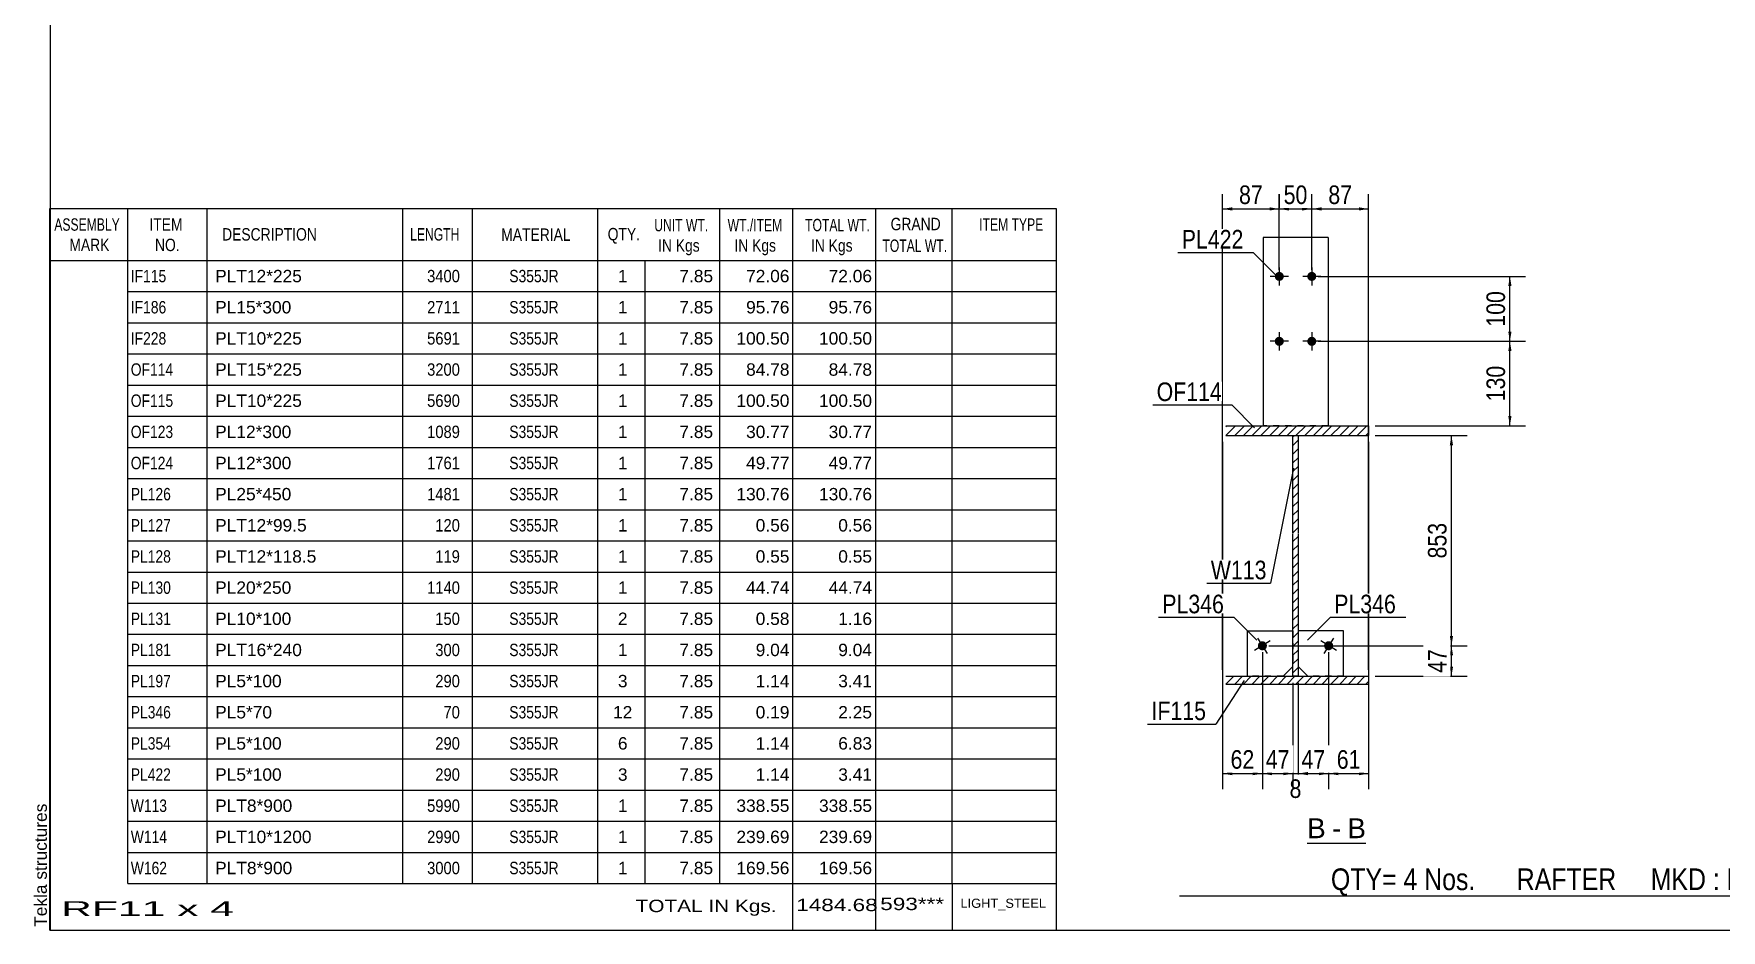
# Model space of a CAD drawing. Header units: millimetres. Extents: x -19 to 383, y -192 to 85.
# Drawn here: x -19.1 to 240.6, y -191.9 to -53.7 of the extents above; entities that cross this region are included whole.
import ezdxf

# ---------------------------------------------------------------- set-up
doc = ezdxf.new("R2010")
doc.units = ezdxf.units.MM
doc.linetypes.add('DXK_LINE_DOT1', pattern=[1.8814, 0.9407, -0.9407])
doc.styles.add('Arial', font='ARIAL.TTF', dxfattribs={"height": 0.2})
doc.styles.add('Arial Narrow', font='ARIALN.TTF', dxfattribs={"height": 0.2})

# ---------------------------------------------------------------- blocks, each defined once
blk = doc.blocks.new('Unknown-623515141-1211')
at = {"color": 5, "linetype": 'Continuous'}
for p, q in [((-16.63, 85.16), (-16.63, -191.84)), ((-16.63, -191.84), (383.37, -191.84))]:
    blk.add_line(p, q, dxfattribs=at)
at = {"color": 174, "linetype": 'Continuous', "style": 'Arial'}
blk.add_text('Tekla structures', height=1.9102, rotation=90, dxfattribs=at).set_placement((-17.13, -191.34))
blk = doc.blocks.new('Unknown-623515141-16 - 2486')
at = {"color": 7, "linetype": 'Continuous'}
blk.add_line((176.89, -178.43), (185.92, -178.43), dxfattribs=at)
at = {"color": 0, "linetype": 'Continuous'}
blk.add_wipeout([(179.74, -177.68), (179.74, -174.48), (176.89, -174.48), (176.89, -177.68)], dxfattribs=at)
blk.add_wipeout([(182.12, -177.68), (182.12, -174.48), (180.7, -174.48), (180.7, -177.68)], dxfattribs=at)
at = {"color": 96, "linetype": 'Continuous', "style": 'Arial'}
blk.add_text('B', height=3.06, dxfattribs=at).set_placement((176.89, -177.68))
at = {"color": 0, "linetype": 'Continuous'}
blk.add_wipeout([(185.92, -177.68), (185.92, -174.48), (183.08, -174.48), (183.08, -177.68)], dxfattribs=at)
at = {"color": 96, "linetype": 'Continuous', "style": 'Arial'}
for s, p in [('-', (180.7, -177.68)), ('B', (183.08, -177.68))]:
    blk.add_text(s, height=3.06, dxfattribs=at).set_placement(p)
blk = doc.blocks.new('Part-623515141-2562 - 2486')
at = {"linetype": 'Continuous'}
h = blk.add_hatch(dxfattribs=at)
h.set_pattern_fill('', scale=0.3, style=0, pattern_type=0)
h.set_pattern_definition([(45, (164.3722, -115.6329), (-0.67352, 0.67352), [])])
h.paths.add_polyline_path([(164.37, -114.13), (164.37, -115.63), (186.34, -115.63), (186.34, -114.13)])
at = {"color": 2, "linetype": 'Continuous'}
for p, q in [((164.37, -114.13), (186.34, -114.13)), ((186.34, -114.13), (186.34, -115.63)), ((164.37, -115.63), (186.34, -115.63))]:
    blk.add_line(p, q, dxfattribs=at)
blk = doc.blocks.new('Bolt-623515141-2503 - 2486')
at = {"linetype": 'Continuous'}
blk.add_hatch(color=3, dxfattribs=at).paths.add_polyline_path([(170.58, -147.66, -1), (169.39, -148.4, -1)])
at = {"color": 3, "linetype": 'Continuous'}
for p, q in [((171.18, -147.29), (168.8, -148.78)), ((169.25, -146.85), (170.73, -149.22))]:
    blk.add_line(p, q, dxfattribs=at)
blk = doc.blocks.new('Bolt-623515141-2502 - 2486')
at = {"linetype": 'Continuous'}
blk.add_hatch(color=3, dxfattribs=at).paths.add_polyline_path([(180.78, -148.4, -1), (179.59, -147.66, -1)])
at = {"color": 3, "linetype": 'Continuous'}
for p, q in [((181.38, -148.78), (179, -147.29)), ((180.93, -146.85), (179.45, -149.22))]:
    blk.add_line(p, q, dxfattribs=at)
blk = doc.blocks.new('Part-623515141-2521 - 2486')
at = {"linetype": 'Continuous'}
h = blk.add_hatch(dxfattribs=at)
h.set_pattern_fill('', scale=0.3, style=0, pattern_type=0)
h.set_pattern_definition([(45, (175.4882, -152.7329), (-0.67352, 0.67352), [])])
h.paths.add_polyline_path([(174.69, -152.73), (175.49, -152.73), (175.49, -115.63), (174.69, -115.63)])
at = {"color": 2, "linetype": 'Continuous'}
for p, q in [((174.69, -130.63), (174.69, -115.63)), ((174.69, -115.63), (175.49, -115.63)), ((175.49, -115.63), (175.49, -130.63)), ((174.69, -152.73), (174.69, -130.73)), ((175.49, -130.73), (175.49, -152.73)), ((175.49, -152.73), (174.69, -152.73))]:
    blk.add_line(p, q, dxfattribs=at)
blk = doc.blocks.new('Bolt-623515141-2513 - 2486')
at = {"linetype": 'Continuous'}
for points in [[(173.29, -91.13, -1), (171.89, -91.13, -1)], [(178.29, -91.13, -1), (176.89, -91.13, -1)], [(173.29, -101.13, -1), (171.89, -101.13, -1)], [(178.29, -101.13, -1), (176.89, -101.13, -1)]]:
    blk.add_hatch(color=3, dxfattribs=at).paths.add_polyline_path(points)
at = {"color": 3, "linetype": 'Continuous'}
for p, q in [((172.59, -89.73), (172.59, -92.53)), ((177.59, -89.73), (177.59, -92.53)), ((173.99, -91.13), (171.19, -91.13)), ((178.99, -91.13), (176.19, -91.13)), ((173.99, -101.13), (171.19, -101.13)), ((172.59, -99.73), (172.59, -102.53)), ((178.99, -101.13), (176.19, -101.13)), ((177.59, -99.73), (177.59, -102.53))]:
    blk.add_line(p, q, dxfattribs=at)
blk = doc.blocks.new('Part-623515141-2551 - 2486')
at = {"color": 2, "linetype": 'Continuous'}
for p, q in [((182.49, -145.73), (175.49, -145.73)), ((182.49, -152.73), (182.49, -145.73)), ((175.49, -151.23), (176.99, -152.73))]:
    blk.add_line(p, q, dxfattribs=at)
at = {"color": 7, "linetype": 'DXK_LINE_DOT1'}
for p, q in [((175.49, -145.73), (175.49, -151.23)), ((182.49, -152.73), (176.99, -152.73))]:
    blk.add_line(p, q, dxfattribs=at)
blk = doc.blocks.new('Part-623515141-2556 - 2486')
at = {"color": 2, "linetype": 'Continuous'}
for p, q in [((167.69, -152.73), (167.69, -145.73)), ((167.69, -145.73), (174.69, -145.73)), ((174.69, -151.23), (173.19, -152.73))]:
    blk.add_line(p, q, dxfattribs=at)
at = {"color": 7, "linetype": 'DXK_LINE_DOT1'}
for p, q in [((174.69, -145.73), (174.69, -151.23)), ((173.19, -152.73), (167.69, -152.73))]:
    blk.add_line(p, q, dxfattribs=at)
blk = doc.blocks.new('Part-623515141-2572 - 2486')
at = {"linetype": 'Continuous'}
h = blk.add_hatch(dxfattribs=at)
h.set_pattern_fill('', scale=0.3, style=0, pattern_type=0)
h.set_pattern_definition([(45, (164.3722, -153.9329), (-0.67352, 0.67352), [])])
h.paths.add_polyline_path([(164.37, -152.73), (164.37, -153.93), (186.34, -153.93), (186.34, -152.73)])
at = {"color": 2, "linetype": 'Continuous'}
for p, q in [((164.37, -152.73), (186.34, -152.73)), ((186.34, -152.73), (186.34, -153.93)), ((164.37, -153.93), (186.34, -153.93))]:
    blk.add_line(p, q, dxfattribs=at)
blk = doc.blocks.new('Part-623515141-2584 - 2486')
at = {"color": 2, "linetype": 'Continuous'}
for p, q in [((180.09, -85.13), (170.09, -85.13)), ((170.09, -85.13), (170.09, -114.13)), ((180.09, -85.13), (180.09, -114.13))]:
    blk.add_line(p, q, dxfattribs=at)
at = {"color": 7, "linetype": 'DXK_LINE_DOT1'}
blk.add_line((180.09, -114.13), (170.09, -114.13), dxfattribs=at)
blk = doc.blocks.new('StraightDimension-623515141-2661 - 2486')
at = {"linetype": 'Continuous'}
for points in [[(174.09, -80.98), (172.59, -80.73), (174.09, -80.48)], [(176.09, -80.48), (177.59, -80.73), (176.09, -80.98)]]:
    blk.add_hatch(color=7, dxfattribs=at).paths.add_polyline_path(points)
at = {"color": 7, "linetype": 'Continuous'}
for p, q in [((172.59, -90.13), (172.59, -78.48)), ((177.59, -90.13), (177.59, -78.48)), ((172.59, -80.73), (177.59, -80.73))]:
    blk.add_line(p, q, dxfattribs=at)
at = {"color": 0}
blk.add_wipeout([(177.52, -80.58), (177.52, -76.38), (172.66, -76.38), (172.66, -80.58)], dxfattribs=at)
at = {"color": 3, "style": 'Arial Narrow'}
blk.add_text('50', height=2.863, dxfattribs=at).set_placement((173.26, -79.98))
blk = doc.blocks.new('StraightDimension-623515141-2597 - 2486')
at = {"linetype": 'Continuous'}
for points in [[(207.84, -102.63), (208.09, -101.13), (208.34, -102.63)], [(208.34, -112.63), (208.09, -114.13), (207.84, -112.63)]]:
    blk.add_hatch(color=7, dxfattribs=at).paths.add_polyline_path(points)
at = {"color": 7, "linetype": 'Continuous'}
for p, q in [((178.59, -101.13), (210.49, -101.13)), ((208.09, -114.13), (208.09, -101.13)), ((187.34, -114.13), (210.49, -114.13))]:
    blk.add_line(p, q, dxfattribs=at)
at = {"color": 0}
blk.add_wipeout([(207.94, -104.29), (203.74, -104.29), (203.74, -110.97), (207.94, -110.97)], dxfattribs=at)
at = {"color": 3, "style": 'Arial Narrow'}
blk.add_text('130', height=2.863, rotation=90.0002, dxfattribs=at).set_placement((207.34, -110.37))
blk = doc.blocks.new('StraightDimension-623515141-2671 - 2486')
at = {"linetype": 'Continuous'}
for points in [[(165.34, -80.98), (163.84, -80.73), (165.34, -80.48)], [(171.09, -80.48), (172.59, -80.73), (171.09, -80.98)]]:
    blk.add_hatch(color=7, dxfattribs=at).paths.add_polyline_path(points)
at = {"color": 7, "linetype": 'Continuous'}
for p, q in [((163.84, -151.73), (163.84, -78.48)), ((172.59, -90.13), (172.59, -78.48)), ((163.84, -80.73), (172.59, -80.73))]:
    blk.add_line(p, q, dxfattribs=at)
at = {"color": 0}
blk.add_wipeout([(170.64, -80.58), (170.64, -76.38), (165.79, -76.38), (165.79, -80.58)], dxfattribs=at)
at = {"color": 3, "style": 'Arial Narrow'}
blk.add_text('87', height=2.863, dxfattribs=at).set_placement((166.39, -79.98))
blk = doc.blocks.new('StraightDimension-623515141-2607 - 2486')
at = {"linetype": 'Continuous'}
for points in [[(207.84, -92.63), (208.09, -91.13), (208.34, -92.63)], [(208.34, -99.63), (208.09, -101.13), (207.84, -99.63)]]:
    blk.add_hatch(color=7, dxfattribs=at).paths.add_polyline_path(points)
at = {"color": 7, "linetype": 'Continuous'}
for p, q in [((178.59, -91.13), (210.49, -91.13)), ((208.09, -101.13), (208.09, -91.13)), ((178.59, -101.13), (210.49, -101.13))]:
    blk.add_line(p, q, dxfattribs=at)
at = {"color": 0}
blk.add_wipeout([(207.94, -92.79), (203.74, -92.79), (203.74, -99.47), (207.94, -99.47)], dxfattribs=at)
at = {"color": 3, "style": 'Arial Narrow'}
blk.add_text('100', height=2.863, rotation=90.0002, dxfattribs=at).set_placement((207.34, -98.87))
blk = doc.blocks.new('StraightDimension-623515141-2618 - 2486')
at = {"linetype": 'Continuous'}
for points in [[(198.84, -117.13), (199.09, -115.63), (199.34, -117.13)], [(199.34, -146.53), (199.09, -148.03), (198.84, -146.53)]]:
    blk.add_hatch(color=7, dxfattribs=at).paths.add_polyline_path(points)
at = {"color": 7, "linetype": 'Continuous'}
for p, q in [((187.34, -115.63), (201.49, -115.63)), ((199.09, -148.03), (199.09, -115.63)), ((170.99, -148.03), (201.49, -148.03))]:
    blk.add_line(p, q, dxfattribs=at)
at = {"color": 0}
blk.add_wipeout([(198.94, -128.49), (194.74, -128.49), (194.74, -135.18), (198.94, -135.18)], dxfattribs=at)
at = {"color": 3, "style": 'Arial Narrow'}
blk.add_text('853', height=2.863, rotation=90.0002, dxfattribs=at).set_placement((198.34, -134.58))
blk = doc.blocks.new('StraightDimension-623515141-2634 - 2486')
at = {"linetype": 'Continuous'}
for points in [[(198.84, -149.53), (199.09, -148.03), (199.34, -149.53)], [(199.34, -151.23), (199.09, -152.73), (198.84, -151.23)]]:
    blk.add_hatch(color=7, dxfattribs=at).paths.add_polyline_path(points)
at = {"color": 7, "linetype": 'Continuous'}
for p, q in [((170.99, -148.03), (201.49, -148.03)), ((199.09, -152.73), (199.09, -148.03)), ((187.34, -152.73), (201.49, -152.73))]:
    blk.add_line(p, q, dxfattribs=at)
at = {"color": 0}
blk.add_wipeout([(198.94, -147.95), (194.74, -147.95), (194.74, -152.81), (198.94, -152.81)], dxfattribs=at)
at = {"color": 3, "style": 'Arial Narrow'}
blk.add_text('47', height=2.863, rotation=90.0002, dxfattribs=at).set_placement((198.34, -152.21))
blk = doc.blocks.new('StraightDimension-623515141-2651 - 2486')
at = {"linetype": 'Continuous'}
for points in [[(179.09, -80.98), (177.59, -80.73), (179.09, -80.48)], [(184.84, -80.48), (186.34, -80.73), (184.84, -80.98)]]:
    blk.add_hatch(color=7, dxfattribs=at).paths.add_polyline_path(points)
at = {"color": 7, "linetype": 'Continuous'}
for p, q in [((177.59, -90.13), (177.59, -78.48)), ((186.34, -151.73), (186.34, -78.48)), ((177.59, -80.73), (186.34, -80.73))]:
    blk.add_line(p, q, dxfattribs=at)
at = {"color": 0}
blk.add_wipeout([(184.39, -80.58), (184.39, -76.38), (179.54, -76.38), (179.54, -80.58)], dxfattribs=at)
at = {"color": 3, "style": 'Arial Narrow'}
blk.add_text('87', height=2.863, dxfattribs=at).set_placement((180.14, -79.98))
blk = doc.blocks.new('StraightDimension-623515141-9765 - 2486')
at = {"linetype": 'Continuous'}
for points in [[(181.69, -167.98), (180.19, -167.73), (181.69, -167.48)], [(184.84, -167.48), (186.34, -167.73), (184.84, -167.98)]]:
    blk.add_hatch(color=7, dxfattribs=at).paths.add_polyline_path(points)
at = {"color": 7, "linetype": 'Continuous'}
for p, q in [((186.34, -116.63), (186.34, -170.13)), ((180.19, -149.03), (180.19, -170.13)), ((180.19, -167.73), (186.34, -167.73))]:
    blk.add_line(p, q, dxfattribs=at)
at = {"color": 0}
blk.add_wipeout([(185.69, -167.58), (185.69, -163.38), (180.84, -163.38), (180.84, -167.58)], dxfattribs=at)
at = {"color": 3, "style": 'Arial Narrow'}
blk.add_text('61', height=2.863, dxfattribs=at).set_placement((181.44, -166.98))
blk = doc.blocks.new('StraightDimension-623515141-9766 - 2486')
at = {"linetype": 'Continuous'}
for points in [[(176.99, -167.98), (175.49, -167.73), (176.99, -167.48)], [(178.69, -167.48), (180.19, -167.73), (178.69, -167.98)]]:
    blk.add_hatch(color=7, dxfattribs=at).paths.add_polyline_path(points)
at = {"color": 7, "linetype": 'Continuous'}
for p, q in [((180.19, -149.03), (180.19, -170.13)), ((175.49, -153.73), (175.49, -170.13)), ((175.49, -167.73), (180.19, -167.73))]:
    blk.add_line(p, q, dxfattribs=at)
at = {"color": 0}
blk.add_wipeout([(180.27, -167.58), (180.27, -163.38), (175.41, -163.38), (175.41, -167.58)], dxfattribs=at)
at = {"color": 3, "style": 'Arial Narrow'}
blk.add_text('47', height=2.863, dxfattribs=at).set_placement((176.01, -166.98))
blk = doc.blocks.new('StraightDimension-623515141-9767 - 2486')
at = {"linetype": 'Continuous'}
for points in [[(173.19, -167.48), (174.69, -167.73), (173.19, -167.98)], [(176.99, -167.98), (175.49, -167.73), (176.99, -167.48)]]:
    blk.add_hatch(color=7, dxfattribs=at).paths.add_polyline_path(points)
at = {"color": 7, "linetype": 'Continuous'}
for p, q in [((174.69, -153.73), (174.69, -169.98)), ((175.49, -153.73), (175.49, -169.98)), ((174.69, -167.73), (175.49, -167.73))]:
    blk.add_line(p, q, dxfattribs=at)
at = {"color": 0}
blk.add_wipeout([(176.6, -172.08), (176.6, -167.88), (173.57, -167.88), (173.57, -172.08)], dxfattribs=at)
at = {"color": 3, "style": 'Arial Narrow'}
blk.add_text('8', height=2.86, dxfattribs=at).set_placement((174.17, -171.48))
blk = doc.blocks.new('StraightDimension-623515141-9768 - 2486')
at = {"linetype": 'Continuous'}
for points in [[(171.49, -167.98), (169.99, -167.73), (171.49, -167.48)], [(173.19, -167.48), (174.69, -167.73), (173.19, -167.98)]]:
    blk.add_hatch(color=7, dxfattribs=at).paths.add_polyline_path(points)
at = {"color": 7, "linetype": 'Continuous'}
for p, q in [((169.99, -149.03), (169.99, -170.13)), ((174.69, -153.73), (174.69, -170.13)), ((169.99, -167.73), (174.69, -167.73))]:
    blk.add_line(p, q, dxfattribs=at)
at = {"color": 0}
blk.add_wipeout([(174.77, -167.58), (174.77, -163.38), (169.91, -163.38), (169.91, -167.58)], dxfattribs=at)
at = {"color": 3, "style": 'Arial Narrow'}
blk.add_text('47', height=2.863, dxfattribs=at).set_placement((170.51, -166.98))
blk = doc.blocks.new('StraightDimension-623515141-9769 - 2486')
at = {"linetype": 'Continuous'}
for points in [[(165.34, -167.98), (163.84, -167.73), (165.34, -167.48)], [(168.49, -167.48), (169.99, -167.73), (168.49, -167.98)]]:
    blk.add_hatch(color=7, dxfattribs=at).paths.add_polyline_path(points)
at = {"color": 7, "linetype": 'Continuous'}
for p, q in [((163.84, -116.63), (163.84, -170.13)), ((169.99, -149.03), (169.99, -170.13)), ((163.84, -167.73), (169.99, -167.73))]:
    blk.add_line(p, q, dxfattribs=at)
at = {"color": 0}
blk.add_wipeout([(169.34, -167.58), (169.34, -163.38), (164.49, -163.38), (164.49, -167.58)], dxfattribs=at)
at = {"color": 3, "style": 'Arial Narrow'}
blk.add_text('62', height=2.863, dxfattribs=at).set_placement((165.09, -166.98))
blk = doc.blocks.new('CBS_BOM-623515141-11024')
at = {"color": 7, "linetype": 'Continuous'}
for p, q in [((-16.66, -88.67), (-16.66, -80.67)), ((-16.66, -80.67), (138.26, -80.67)), ((-4.66, -88.67), (-4.66, -80.67)), ((7.53, -88.67), (7.53, -80.67)), ((37.69, -88.67), (37.69, -80.67)), ((48.37, -88.67), (48.37, -80.67)), ((67.69, -88.67), (67.69, -80.67)), ((86.49, -88.67), (86.49, -80.67)), ((97.7, -88.67), (97.7, -80.67)), ((110.49, -88.67), (110.49, -80.67)), ((122.24, -88.67), (122.24, -80.67)), ((138.26, -80.68), (138.25, -88.66)), ((-16.66, -88.67), (138.26, -88.67)), ((-16.66, -93.47), (-16.66, -88.67)), ((-4.66, -93.47), (-4.66, -88.67)), ((7.53, -93.47), (7.53, -88.67)), ((37.69, -93.47), (37.69, -88.67)), ((48.37, -93.47), (48.37, -88.67)), ((67.69, -93.47), (67.69, -88.67)), ((74.95, -93.47), (74.95, -88.67)), ((86.49, -93.47), (86.49, -88.67)), ((97.7, -93.47), (97.7, -88.67)), ((110.49, -93.47), (110.49, -88.67)), ((122.25, -93.47), (122.25, -88.67)), ((138.26, -88.67), (138.26, -93.47)), ((-16.66, -98.27), (-16.66, -93.47)), ((-4.66, -93.47), (138.26, -93.47)), ((-4.66, -98.27), (-4.66, -93.47)), ((7.53, -98.27), (7.53, -93.47)), ((37.69, -98.27), (37.69, -93.47)), ((48.37, -98.27), (48.37, -93.47)), ((67.69, -98.27), (67.69, -93.47)), ((74.95, -98.27), (74.95, -93.47)), ((86.49, -98.27), (86.49, -93.47)), ((97.7, -98.27), (97.7, -93.47)), ((110.49, -98.27), (110.49, -93.47)), ((122.25, -98.27), (122.25, -93.47)), ((138.26, -93.47), (138.26, -98.27)), ((-16.66, -103.07), (-16.66, -98.27)), ((-4.66, -98.27), (138.26, -98.27)), ((-4.66, -103.07), (-4.66, -98.27)), ((7.53, -103.07), (7.53, -98.27)), ((37.69, -103.07), (37.69, -98.27)), ((48.37, -103.07), (48.37, -98.27)), ((67.69, -103.07), (67.69, -98.27)), ((74.95, -103.07), (74.95, -98.27)), ((86.49, -103.07), (86.49, -98.27)), ((97.7, -103.07), (97.7, -98.27)), ((110.49, -103.07), (110.49, -98.27)), ((122.25, -103.07), (122.25, -98.27)), ((138.26, -98.27), (138.26, -103.07)), ((-16.66, -107.87), (-16.66, -103.07)), ((-4.66, -103.07), (138.26, -103.07)), ((-4.66, -107.87), (-4.66, -103.07)), ((7.53, -107.87), (7.53, -103.07)), ((37.69, -107.87), (37.69, -103.07)), ((48.37, -107.87), (48.37, -103.07)), ((67.69, -107.87), (67.69, -103.07)), ((74.95, -107.87), (74.95, -103.07)), ((86.49, -107.87), (86.49, -103.07)), ((97.7, -107.87), (97.7, -103.07)), ((110.49, -107.87), (110.49, -103.07)), ((122.25, -107.87), (122.25, -103.07)), ((138.26, -103.07), (138.26, -107.87)), ((-16.66, -112.67), (-16.66, -107.87)), ((-4.66, -107.87), (138.26, -107.87)), ((-4.66, -112.67), (-4.66, -107.87)), ((7.53, -112.67), (7.53, -107.87)), ((37.69, -112.67), (37.69, -107.87)), ((48.37, -112.67), (48.37, -107.87)), ((67.69, -112.67), (67.69, -107.87)), ((74.95, -112.67), (74.95, -107.87)), ((86.49, -112.67), (86.49, -107.87)), ((97.7, -112.67), (97.7, -107.87)), ((110.49, -112.67), (110.49, -107.87)), ((122.25, -112.67), (122.25, -107.87)), ((138.26, -107.87), (138.26, -112.67)), ((-16.66, -117.47), (-16.66, -112.67)), ((-4.66, -112.67), (138.26, -112.67)), ((-4.66, -117.47), (-4.66, -112.67)), ((7.53, -117.47), (7.53, -112.67)), ((37.69, -117.47), (37.69, -112.67)), ((48.37, -117.47), (48.37, -112.67)), ((67.69, -117.47), (67.69, -112.67)), ((74.95, -117.47), (74.95, -112.67)), ((86.49, -117.47), (86.49, -112.67)), ((97.7, -117.47), (97.7, -112.67)), ((110.49, -117.47), (110.49, -112.67)), ((122.25, -117.47), (122.25, -112.67)), ((138.26, -112.67), (138.26, -117.47)), ((-16.66, -122.27), (-16.66, -117.47)), ((-4.66, -117.47), (138.26, -117.47)), ((-4.66, -122.27), (-4.66, -117.47)), ((7.53, -122.27), (7.53, -117.47)), ((37.69, -122.27), (37.69, -117.47)), ((48.37, -122.27), (48.37, -117.47)), ((67.69, -122.27), (67.69, -117.47)), ((74.95, -122.27), (74.95, -117.47)), ((86.49, -122.27), (86.49, -117.47)), ((97.7, -122.27), (97.7, -117.47)), ((110.49, -122.27), (110.49, -117.47)), ((122.25, -122.27), (122.25, -117.47)), ((138.26, -117.47), (138.26, -122.27)), ((-16.66, -127.07), (-16.66, -122.27)), ((-4.66, -122.27), (138.26, -122.27)), ((-4.66, -127.07), (-4.66, -122.27)), ((7.53, -127.07), (7.53, -122.27)), ((37.69, -127.07), (37.69, -122.27)), ((48.37, -127.07), (48.37, -122.27)), ((67.69, -127.07), (67.69, -122.27)), ((74.95, -127.07), (74.95, -122.27)), ((86.49, -127.07), (86.49, -122.27)), ((97.7, -127.07), (97.7, -122.27)), ((110.49, -127.07), (110.49, -122.27)), ((122.25, -127.07), (122.25, -122.27)), ((138.26, -122.27), (138.26, -127.07)), ((-16.66, -131.87), (-16.66, -127.07)), ((-4.66, -127.07), (138.26, -127.07)), ((-4.66, -131.87), (-4.66, -127.07)), ((7.53, -131.87), (7.53, -127.07)), ((37.69, -131.87), (37.69, -127.07)), ((48.37, -131.87), (48.37, -127.07)), ((67.69, -131.87), (67.69, -127.07)), ((74.95, -131.87), (74.95, -127.07)), ((86.49, -131.87), (86.49, -127.07)), ((97.7, -131.87), (97.7, -127.07)), ((110.49, -131.87), (110.49, -127.07)), ((122.25, -131.87), (122.25, -127.07)), ((138.26, -127.07), (138.26, -131.87)), ((-16.66, -136.67), (-16.66, -131.87)), ((-4.66, -131.87), (138.26, -131.87)), ((-4.66, -136.67), (-4.66, -131.87)), ((7.53, -136.67), (7.53, -131.87)), ((37.69, -136.67), (37.69, -131.87)), ((48.37, -136.67), (48.37, -131.87)), ((67.69, -136.67), (67.69, -131.87)), ((74.95, -136.67), (74.95, -131.87)), ((86.49, -136.67), (86.49, -131.87)), ((97.7, -136.67), (97.7, -131.87)), ((110.49, -136.67), (110.49, -131.87)), ((122.25, -136.67), (122.25, -131.87)), ((138.26, -131.87), (138.26, -136.67)), ((-16.66, -141.47), (-16.66, -136.67)), ((-4.66, -136.67), (138.26, -136.67)), ((-4.66, -141.47), (-4.66, -136.67)), ((7.53, -141.47), (7.53, -136.67)), ((37.69, -141.47), (37.69, -136.67)), ((48.37, -141.47), (48.37, -136.67)), ((67.69, -141.47), (67.69, -136.67)), ((74.95, -141.47), (74.95, -136.67)), ((86.49, -141.47), (86.49, -136.67)), ((97.7, -141.47), (97.7, -136.67)), ((110.49, -141.47), (110.49, -136.67)), ((122.25, -141.47), (122.25, -136.67)), ((138.26, -136.67), (138.26, -141.47)), ((-16.66, -146.27), (-16.66, -141.47)), ((-4.66, -141.47), (138.26, -141.47)), ((-4.66, -146.27), (-4.66, -141.47)), ((7.53, -146.27), (7.53, -141.47)), ((37.69, -146.27), (37.69, -141.47)), ((48.37, -146.27), (48.37, -141.47)), ((67.69, -146.27), (67.69, -141.47)), ((74.95, -146.27), (74.95, -141.47)), ((86.49, -146.27), (86.49, -141.47)), ((97.7, -146.27), (97.7, -141.47)), ((110.49, -146.27), (110.49, -141.47)), ((122.25, -146.27), (122.25, -141.47)), ((138.26, -141.47), (138.26, -146.27)), ((-16.66, -151.07), (-16.66, -146.27)), ((-4.66, -146.27), (138.26, -146.27)), ((-4.66, -151.07), (-4.66, -146.27)), ((7.53, -151.07), (7.53, -146.27)), ((37.69, -151.07), (37.69, -146.27)), ((48.37, -151.07), (48.37, -146.27)), ((67.69, -151.07), (67.69, -146.27)), ((74.95, -151.07), (74.95, -146.27)), ((86.49, -151.07), (86.49, -146.27)), ((97.7, -151.07), (97.7, -146.27)), ((110.49, -151.07), (110.49, -146.27)), ((122.25, -151.07), (122.25, -146.27)), ((138.26, -146.27), (138.26, -151.07)), ((-16.66, -155.87), (-16.66, -151.07)), ((-4.66, -151.07), (138.26, -151.07)), ((-4.66, -155.87), (-4.66, -151.07)), ((7.53, -155.87), (7.53, -151.07)), ((37.69, -155.87), (37.69, -151.07)), ((48.37, -155.87), (48.37, -151.07)), ((67.69, -155.87), (67.69, -151.07)), ((74.95, -155.87), (74.95, -151.07)), ((86.49, -155.87), (86.49, -151.07)), ((97.7, -155.87), (97.7, -151.07)), ((110.49, -155.87), (110.49, -151.07)), ((122.25, -155.87), (122.25, -151.07)), ((138.26, -151.07), (138.26, -155.87)), ((-16.66, -160.67), (-16.66, -155.87)), ((-4.66, -155.87), (138.26, -155.87)), ((-4.66, -160.67), (-4.66, -155.87)), ((7.53, -160.67), (7.53, -155.87)), ((37.69, -160.67), (37.69, -155.87)), ((48.37, -160.67), (48.37, -155.87)), ((67.69, -160.67), (67.69, -155.87)), ((74.95, -160.67), (74.95, -155.87)), ((86.49, -160.67), (86.49, -155.87)), ((97.7, -160.67), (97.7, -155.87)), ((110.49, -160.67), (110.49, -155.87)), ((122.25, -160.67), (122.25, -155.87)), ((138.26, -155.87), (138.26, -160.67)), ((-16.66, -165.47), (-16.66, -160.67)), ((-4.66, -160.67), (138.26, -160.67)), ((-4.66, -165.47), (-4.66, -160.67)), ((7.53, -165.47), (7.53, -160.67)), ((37.69, -165.47), (37.69, -160.67)), ((48.37, -165.47), (48.37, -160.67)), ((67.69, -165.47), (67.69, -160.67)), ((74.95, -165.47), (74.95, -160.67)), ((86.49, -165.47), (86.49, -160.67)), ((97.7, -165.47), (97.7, -160.67)), ((110.49, -165.47), (110.49, -160.67)), ((122.25, -165.47), (122.25, -160.67)), ((138.26, -160.67), (138.26, -165.47)), ((-16.66, -170.27), (-16.66, -165.47)), ((-4.66, -165.47), (138.26, -165.47)), ((-4.66, -170.27), (-4.66, -165.47)), ((7.53, -170.27), (7.53, -165.47)), ((37.69, -170.27), (37.69, -165.47)), ((48.37, -170.27), (48.37, -165.47)), ((67.69, -170.27), (67.69, -165.47)), ((74.95, -170.27), (74.95, -165.47)), ((86.49, -170.27), (86.49, -165.47)), ((97.7, -170.27), (97.7, -165.47)), ((110.49, -170.27), (110.49, -165.47)), ((122.25, -170.27), (122.25, -165.47)), ((138.26, -165.47), (138.26, -170.27)), ((-16.66, -175.07), (-16.66, -170.27)), ((-4.66, -170.27), (138.26, -170.27)), ((-4.66, -175.07), (-4.66, -170.27)), ((7.53, -175.07), (7.53, -170.27)), ((37.69, -175.07), (37.69, -170.27)), ((48.37, -175.07), (48.37, -170.27)), ((67.69, -175.07), (67.69, -170.27)), ((74.95, -175.07), (74.95, -170.27)), ((86.49, -175.07), (86.49, -170.27)), ((97.7, -175.07), (97.7, -170.27)), ((110.49, -175.07), (110.49, -170.27)), ((122.25, -175.07), (122.25, -170.27)), ((138.26, -170.27), (138.26, -175.07)), ((-16.66, -179.87), (-16.66, -175.07)), ((-4.66, -175.07), (138.26, -175.07)), ((-4.66, -179.87), (-4.66, -175.07)), ((7.53, -179.87), (7.53, -175.07)), ((37.69, -179.87), (37.69, -175.07)), ((48.37, -179.87), (48.37, -175.07)), ((67.69, -179.87), (67.69, -175.07)), ((74.95, -179.87), (74.95, -175.07)), ((86.49, -179.87), (86.49, -175.07)), ((97.7, -179.87), (97.7, -175.07)), ((110.49, -179.87), (110.49, -175.07)), ((122.25, -179.87), (122.25, -175.07)), ((138.26, -175.07), (138.26, -179.87)), ((-16.66, -184.67), (-16.66, -179.87)), ((-4.66, -179.87), (138.26, -179.87)), ((-4.66, -184.67), (-4.66, -179.87)), ((7.53, -184.67), (7.53, -179.87)), ((37.69, -184.67), (37.69, -179.87)), ((48.37, -184.67), (48.37, -179.87)), ((67.69, -184.67), (67.69, -179.87)), ((74.95, -184.67), (74.95, -179.87)), ((86.49, -184.67), (86.49, -179.87)), ((97.7, -184.67), (97.7, -179.87)), ((110.49, -184.67), (110.49, -179.87)), ((122.25, -184.67), (122.25, -179.87)), ((138.26, -179.87), (138.26, -184.67)), ((-16.66, -191.87), (-16.66, -184.69)), ((-4.66, -184.67), (138.26, -184.67)), ((97.7, -191.87), (97.7, -184.69)), ((110.49, -191.87), (110.49, -184.69)), ((122.29, -191.87), (122.29, -184.69)), ((138.26, -184.67), (138.26, -191.87)), ((-16.66, -191.87), (138.26, -191.87))]:
    blk.add_line(p, q, dxfattribs=at)
at = {"color": 3, "linetype": 'Continuous', "style": 'Arial'}
for s, height, width, p in [('ASSEMBLY', 1.91, 0.7, (-15.98, -84.09)), ('ITEM', 1.91, 0.8, (-1.34, -84.09)), ('UNIT WT.', 1.91, 0.7, (76.38, -84.17)), ('WT./ITEM', 1.91, 0.7, (87.67, -84.17)), ('TOTAL WT.', 1.91, 0.7, (99.6, -84.17)), ('GRAND', 1.91, 0.8, (112.76, -84.01)), ('ITEM TYPE', 1.91, 0.7, (126.4, -84.09)), ('MARK', 1.91, 0.8, (-13.66, -87.23)), ('NO.', 1.91, 0.8, (-0.48, -87.23)), ('DESCRIPTION', 1.9102, 0.8, (9.85, -85.6)), ('LENGTH', 1.91, 0.7, (38.8, -85.6)), ('MATERIAL', 1.91, 0.8, (52.82, -85.65)), ('QTY.', 1.91, 0.8, (69.21, -85.57)), ('IN Kgs', 1.91, 0.8, (76.96, -87.31)), ('IN Kgs', 1.91, 0.8, (88.71, -87.31)), ('IN Kgs', 1.91, 0.8, (100.5, -87.31)), ('TOTAL WT.', 1.91, 0.7, (111.5, -87.35))]:
    blk.add_text(s, height=height, dxfattribs=dict(at, width=width)).set_placement(p)
at = {"color": 7, "linetype": 'Continuous', "style": 'Arial'}
for s, width, p in [('IF115', 0.8, (-4.21, -92.03)), ('3400', 0.85, (41.41, -92.03)), ('S355JR', 0.8, (54.06, -92.03)), ('IF186', 0.8, (-4.21, -96.83)), ('2711', 0.85, (41.41, -96.83)), ('S355JR', 0.8, (54.06, -96.83)), ('IF228', 0.8, (-4.21, -101.63)), ('5691', 0.85, (41.41, -101.63)), ('S355JR', 0.8, (54.06, -101.63)), ('OF114', 0.8, (-4.21, -106.43)), ('3200', 0.85, (41.41, -106.43)), ('S355JR', 0.8, (54.06, -106.43)), ('OF115', 0.8, (-4.21, -111.23)), ('5690', 0.85, (41.41, -111.23)), ('S355JR', 0.8, (54.06, -111.23)), ('OF123', 0.8, (-4.21, -116.03)), ('1089', 0.85, (41.41, -116.03)), ('S355JR', 0.8, (54.06, -116.03)), ('OF124', 0.8, (-4.21, -120.83)), ('1761', 0.85, (41.41, -120.83)), ('S355JR', 0.8, (54.06, -120.83)), ('PL126', 0.8, (-4.21, -125.63)), ('1481', 0.85, (41.41, -125.63)), ('S355JR', 0.8, (54.06, -125.63)), ('PL127', 0.8, (-4.21, -130.43)), ('120', 0.85, (42.67, -130.43)), ('S355JR', 0.8, (54.06, -130.43)), ('PL128', 0.8, (-4.21, -135.23)), ('119', 0.85, (42.67, -135.23)), ('S355JR', 0.8, (54.06, -135.23)), ('PL130', 0.8, (-4.21, -140.03)), ('1140', 0.85, (41.41, -140.03)), ('S355JR', 0.8, (54.06, -140.03)), ('PL131', 0.8, (-4.21, -144.83)), ('150', 0.85, (42.67, -144.83)), ('S355JR', 0.8, (54.06, -144.83)), ('PL181', 0.8, (-4.21, -149.63)), ('300', 0.85, (42.67, -149.63)), ('S355JR', 0.8, (54.06, -149.63)), ('PL197', 0.8, (-4.21, -154.43)), ('290', 0.85, (42.67, -154.43)), ('S355JR', 0.8, (54.06, -154.43)), ('PL346', 0.8, (-4.21, -159.23)), ('70', 0.85, (43.93, -159.23)), ('S355JR', 0.8, (54.06, -159.23)), ('PL354', 0.8, (-4.21, -164.03)), ('290', 0.85, (42.67, -164.03)), ('S355JR', 0.8, (54.06, -164.03)), ('PL422', 0.8, (-4.21, -168.83)), ('290', 0.85, (42.67, -168.83)), ('S355JR', 0.8, (54.06, -168.83)), ('W113', 0.8, (-4.21, -173.63)), ('5990', 0.85, (41.41, -173.63)), ('S355JR', 0.8, (54.06, -173.63)), ('W114', 0.8, (-4.21, -178.43)), ('2990', 0.85, (41.41, -178.43)), ('S355JR', 0.8, (54.06, -178.43)), ('W162', 0.8, (-4.21, -183.23)), ('3000', 0.85, (41.41, -183.23)), ('S355JR', 0.8, (54.06, -183.23))]:
    blk.add_text(s, height=1.91, dxfattribs=dict(at, width=width)).set_placement(p)
for s, height, p in [('PLT12*225', 1.91, (8.78, -92.03)), ('1', 1.91, (70.78, -92.03)), ('7.85', 1.91, (80.24, -92.03)), ('72.06', 1.91, (90.51, -92.03)), ('72.06', 1.91, (103.22, -92.03)), ('PL15*300', 1.91, (8.78, -96.83)), ('1', 1.91, (70.78, -96.83)), ('7.85', 1.91, (80.24, -96.83)), ('95.76', 1.91, (90.51, -96.83)), ('95.76', 1.91, (103.22, -96.83)), ('PLT10*225', 1.91, (8.78, -101.63)), ('1', 1.91, (70.78, -101.63)), ('7.85', 1.91, (80.24, -101.63)), ('100.50', 1.91, (89.02, -101.63)), ('100.50', 1.91, (101.74, -101.63)), ('PLT15*225', 1.91, (8.78, -106.43)), ('1', 1.91, (70.78, -106.43)), ('7.85', 1.91, (80.24, -106.43)), ('84.78', 1.91, (90.51, -106.43)), ('84.78', 1.91, (103.22, -106.43)), ('PLT10*225', 1.91, (8.78, -111.23)), ('1', 1.91, (70.78, -111.23)), ('7.85', 1.91, (80.24, -111.23)), ('100.50', 1.91, (89.02, -111.23)), ('100.50', 1.91, (101.74, -111.23)), ('PL12*300', 1.91, (8.78, -116.03)), ('1', 1.91, (70.78, -116.03)), ('7.85', 1.91, (80.24, -116.03)), ('30.77', 1.91, (90.51, -116.03)), ('30.77', 1.91, (103.22, -116.03)), ('PL12*300', 1.91, (8.78, -120.83)), ('1', 1.91, (70.78, -120.83)), ('7.85', 1.91, (80.24, -120.83)), ('49.77', 1.91, (90.51, -120.83)), ('49.77', 1.91, (103.22, -120.83)), ('PL25*450', 1.91, (8.78, -125.63)), ('1', 1.91, (70.78, -125.63)), ('7.85', 1.91, (80.24, -125.63)), ('130.76', 1.91, (89.02, -125.63)), ('130.76', 1.91, (101.74, -125.63)), ('PLT12*99.5', 1.91, (8.78, -130.43)), ('1', 1.91, (70.78, -130.43)), ('7.85', 1.91, (80.24, -130.43)), ('0.56', 1.91, (91.99, -130.43)), ('0.56', 1.91, (104.7, -130.43)), ('PLT12*118.5', 1.9102, (8.78, -135.23)), ('1', 1.91, (70.78, -135.23)), ('7.85', 1.91, (80.24, -135.23)), ('0.55', 1.91, (91.99, -135.23)), ('0.55', 1.91, (104.7, -135.23)), ('PL20*250', 1.91, (8.78, -140.03)), ('1', 1.91, (70.78, -140.03)), ('7.85', 1.91, (80.24, -140.03)), ('44.74', 1.91, (90.51, -140.03)), ('44.74', 1.91, (103.22, -140.03)), ('PL10*100', 1.91, (8.78, -144.83)), ('2', 1.91, (70.78, -144.83)), ('7.85', 1.91, (80.24, -144.83)), ('0.58', 1.91, (91.99, -144.83)), ('1.16', 1.91, (104.7, -144.83)), ('PLT16*240', 1.91, (8.78, -149.63)), ('1', 1.91, (70.78, -149.63)), ('7.85', 1.91, (80.24, -149.63)), ('9.04', 1.91, (91.99, -149.63)), ('9.04', 1.91, (104.7, -149.63)), ('PL5*100', 1.91, (8.78, -154.43)), ('3', 1.91, (70.78, -154.43)), ('7.85', 1.91, (80.24, -154.43)), ('1.14', 1.91, (91.99, -154.43)), ('3.41', 1.91, (104.7, -154.43)), ('PL5*70', 1.91, (8.78, -159.23)), ('12', 1.91, (70.03, -159.23)), ('7.85', 1.91, (80.24, -159.23)), ('0.19', 1.91, (91.99, -159.23)), ('2.25', 1.91, (104.7, -159.23)), ('PL5*100', 1.91, (8.78, -164.03)), ('6', 1.91, (70.78, -164.03)), ('7.85', 1.91, (80.24, -164.03)), ('1.14', 1.91, (91.99, -164.03)), ('6.83', 1.91, (104.7, -164.03)), ('PL5*100', 1.91, (8.78, -168.83)), ('3', 1.91, (70.78, -168.83)), ('7.85', 1.91, (80.24, -168.83)), ('1.14', 1.91, (91.99, -168.83)), ('3.41', 1.91, (104.7, -168.83)), ('PLT8*900', 1.91, (8.78, -173.63)), ('1', 1.91, (70.78, -173.63)), ('7.85', 1.91, (80.24, -173.63)), ('338.55', 1.91, (89.02, -173.63)), ('338.55', 1.91, (101.74, -173.63)), ('PLT10*1200', 1.91, (8.78, -178.43)), ('1', 1.91, (70.78, -178.43)), ('7.85', 1.91, (80.24, -178.43)), ('239.69', 1.91, (89.02, -178.43)), ('239.69', 1.91, (101.74, -178.43)), ('PLT8*900', 1.91, (8.78, -183.23)), ('1', 1.91, (70.78, -183.23)), ('7.85', 1.91, (80.24, -183.23)), ('169.56', 1.91, (89.02, -183.23)), ('169.56', 1.91, (101.74, -183.23))]:
    blk.add_text(s, height=height, dxfattribs=at).set_placement(p)
at = {"color": 6, "linetype": 'Continuous', "style": 'Arial'}
for s, height, width, p in [('1484.68', 1.91, 1.3, (98.23, -188.92)), ('593***', 1.91, 1.3, (111.16, -188.76)), ('RF11 x 4', 2.292, 2.05, (-14.94, -189.68)), ('TOTAL IN Kgs.', 1.9102, 1.2, (73.5, -189.07))]:
    blk.add_text(s, height=height, dxfattribs=dict(at, width=width)).set_placement(p)
blk.add_text('LIGHT_STEEL', height=1.4135, dxfattribs=at).set_placement((123.51, -188.41))
blk = doc.blocks.new('CBS_CALLOFF-623515141-11025')
at = {"color": 7, "linetype": 'Continuous'}
blk.add_line((157.25, -186.57), (273.48, -186.59), dxfattribs=at)
at = {"color": 3, "linetype": 'Continuous', "style": 'Arial Narrow'}
blk.add_text('QTY= 4 Nos.      RAFTER     MKD : RF11', height=3.3405, dxfattribs=at).set_placement((180.54, -185.68))
blk = doc.blocks.new('Mark-623515141-2517 - 2486')
at = {"color": 0}
blk.add_wipeout([(170.64, -137.79), (170.64, -134.79), (162.05, -134.79), (162.05, -137.79)], dxfattribs=at)
blk.add_wipeout([(170.64, -137.79), (170.64, -134.79), (162.05, -134.79), (162.05, -137.79)], dxfattribs=at)
at = {"color": 7, "linetype": 'Continuous'}
for p in [(174.78, -120.66), (161.45, -138.39)]:
    blk.add_line(p, (171.24, -138.39), dxfattribs=at)
at = {"color": 3, "style": 'Arial Narrow'}
blk.add_text('W113', height=2.863, dxfattribs=at).set_placement((162.05, -137.79))
blk = doc.blocks.new('Mark-623515141-2568 - 2486')
at = {"color": 7, "linetype": 'Continuous'}
blk.add_line((167.16, -153.39), (162.83, -160.09), dxfattribs=at)
at = {"color": 0}
blk.add_wipeout([(161.33, -159.49), (161.33, -156.49), (152.92, -156.49), (152.92, -159.49)], dxfattribs=at)
blk.add_wipeout([(161.33, -159.49), (161.33, -156.49), (152.92, -156.49), (152.92, -159.49)], dxfattribs=at)
at = {"color": 7, "linetype": 'Continuous'}
blk.add_line((152.32, -160.09), (162.83, -160.09), dxfattribs=at)
at = {"color": 3, "style": 'Arial Narrow'}
blk.add_text('IF115', height=2.863, dxfattribs=at).set_placement((152.92, -159.49))
blk = doc.blocks.new('Mark-623515141-2547 - 2486')
at = {"color": 0}
blk.add_wipeout([(190.56, -143.03), (190.56, -140.03), (181.05, -140.03), (181.05, -143.03)], dxfattribs=at)
blk.add_wipeout([(190.56, -143.03), (190.56, -140.03), (181.05, -140.03), (181.05, -143.03)], dxfattribs=at)
at = {"color": 7, "linetype": 'Continuous'}
for p, q in [((176.92, -147.16), (180.45, -143.63)), ((180.45, -143.63), (192.06, -143.63))]:
    blk.add_line(p, q, dxfattribs=at)
at = {"color": 3, "style": 'Arial Narrow'}
blk.add_text('PL346', height=2.863, dxfattribs=at).set_placement((181.05, -143.03))
blk = doc.blocks.new('Mark-623515141-2552 - 2486')
at = {"color": 7, "linetype": 'Continuous'}
blk.add_line((169.12, -147.16), (165.58, -143.63), dxfattribs=at)
at = {"color": 0}
blk.add_wipeout([(164.08, -143.03), (164.08, -140.03), (154.58, -140.03), (154.58, -143.03)], dxfattribs=at)
blk.add_wipeout([(164.08, -143.03), (164.08, -140.03), (154.58, -140.03), (154.58, -143.03)], dxfattribs=at)
at = {"color": 7, "linetype": 'Continuous'}
blk.add_line((153.98, -143.63), (165.58, -143.63), dxfattribs=at)
at = {"color": 3, "style": 'Arial Narrow'}
blk.add_text('PL346', height=2.863, dxfattribs=at).set_placement((154.58, -143.03))
blk = doc.blocks.new('Mark-623515141-2558 - 2486')
at = {"color": 7, "linetype": 'Continuous'}
blk.add_line((168.79, -114.46), (165.26, -110.93), dxfattribs=at)
at = {"color": 0}
blk.add_wipeout([(163.76, -110.33), (163.76, -107.33), (153.71, -107.33), (153.71, -110.33)], dxfattribs=at)
blk.add_wipeout([(163.76, -110.33), (163.76, -107.33), (153.71, -107.33), (153.71, -110.33)], dxfattribs=at)
at = {"color": 7, "linetype": 'Continuous'}
blk.add_line((153.11, -110.93), (165.26, -110.93), dxfattribs=at)
at = {"color": 3, "style": 'Arial Narrow'}
blk.add_text('OF114', height=2.863, dxfattribs=at).set_placement((153.71, -110.33))
blk = doc.blocks.new('Mark-623515141-2580 - 2486')
at = {"color": 7, "linetype": 'Continuous'}
blk.add_line((172.12, -90.97), (168.58, -87.43), dxfattribs=at)
at = {"color": 0}
blk.add_wipeout([(167.08, -86.83), (167.08, -83.83), (157.58, -83.83), (157.58, -86.83)], dxfattribs=at)
blk.add_wipeout([(167.08, -86.83), (167.08, -83.83), (157.58, -83.83), (157.58, -86.83)], dxfattribs=at)
at = {"color": 7, "linetype": 'Continuous'}
blk.add_line((156.98, -87.43), (168.58, -87.43), dxfattribs=at)
at = {"color": 3, "style": 'Arial Narrow'}
blk.add_text('PL422', height=2.863, dxfattribs=at).set_placement((157.58, -86.83))

msp = doc.modelspace()

# ---------------------------------------------------------------- block references
for name in ['Unknown-623515141-1211', 'CBS_BOM-623515141-11024', 'Part-623515141-2584 - 2486', 'Bolt-623515141-2513 - 2486', 'Part-623515141-2562 - 2486', 'Part-623515141-2521 - 2486', 'Part-623515141-2556 - 2486', 'Bolt-623515141-2503 - 2486', 'Part-623515141-2551 - 2486', 'Bolt-623515141-2502 - 2486', 'Part-623515141-2572 - 2486', 'CBS_CALLOFF-623515141-11025']:
    msp.add_blockref(name, (0, 0))

# ---------------------------------------------------------------- next in the draw order: block references
for name in ['StraightDimension-623515141-2661 - 2486', 'StraightDimension-623515141-2597 - 2486', 'Unknown-623515141-16 - 2486']:
    msp.add_blockref(name, (0, 0))

# ---------------------------------------------------------------- next in the draw order: block references
for name in ['StraightDimension-623515141-2671 - 2486', 'StraightDimension-623515141-2607 - 2486']:
    msp.add_blockref(name, (0, 0))

# ---------------------------------------------------------------- next in the draw order: block references
for name in ['Mark-623515141-2580 - 2486', 'Mark-623515141-2558 - 2486', 'StraightDimension-623515141-2618 - 2486']:
    msp.add_blockref(name, (0, 0))

# ---------------------------------------------------------------- next in the draw order: block references
msp.add_blockref('StraightDimension-623515141-2634 - 2486', (0, 0))

# ---------------------------------------------------------------- next in the draw order: block references
msp.add_blockref('StraightDimension-623515141-2651 - 2486', (0, 0))

# ---------------------------------------------------------------- next in the draw order: block references
msp.add_blockref('StraightDimension-623515141-9765 - 2486', (0, 0))

# ---------------------------------------------------------------- next in the draw order: block references
for name in ['Mark-623515141-2547 - 2486', 'StraightDimension-623515141-9766 - 2486']:
    msp.add_blockref(name, (0, 0))

# ---------------------------------------------------------------- next in the draw order: block references
msp.add_blockref('StraightDimension-623515141-9767 - 2486', (0, 0))

# ---------------------------------------------------------------- next in the draw order: block references
msp.add_blockref('StraightDimension-623515141-9768 - 2486', (0, 0))

# ---------------------------------------------------------------- next in the draw order: block references
msp.add_blockref('StraightDimension-623515141-9769 - 2486', (0, 0))

# ---------------------------------------------------------------- next in the draw order: block references
for name in ['Mark-623515141-2517 - 2486', 'Mark-623515141-2552 - 2486', 'Mark-623515141-2568 - 2486']:
    msp.add_blockref(name, (0, 0))

doc.saveas('drawing.dxf')
